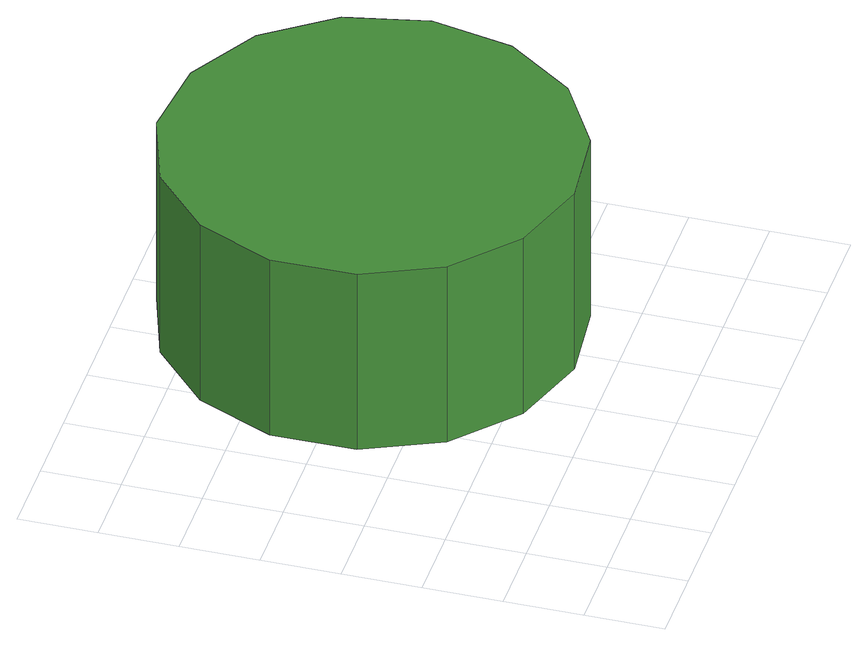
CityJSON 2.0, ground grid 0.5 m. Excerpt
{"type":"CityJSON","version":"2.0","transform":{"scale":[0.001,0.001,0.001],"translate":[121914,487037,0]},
"CityObjects":{
"tree1":{"type":"SolitaryVegetationObject","attributes":{"function":"something"},"geometry":[{"type":"MultiSurface","lod":"1","boundaries":[[[0,1,2,3,4,5,6,7,8,9,10,11,12,13,14]],[[15,16,17,18,19,20,21,22,23,24,25,26,27,28,29]],[[0,29,28,1]],[[1,28,27,2]],[[2,27,26,3]],[[3,26,25,4]],[[4,25,24,5]],[[5,24,23,6]],[[6,23,22,7]],[[7,22,21,8]],[[8,21,20,9]],[[9,20,19,10]],[[10,19,18,11]],[[11,18,17,12]],[[12,17,16,13]],[[13,16,15,14]],[[14,15,29,0]]]}]}
},
"vertices":[
[3292,2027,1469],[3180,2554,1469],[2863,2991,1469],[2396,3260,1469],[1859,3317,1469],[1346,3150,1469],[946,2789,1469],[726,2296,1469],[726,1757,1469],[946,1264,1469],[1346,904,1469],[1859,737,1469],[2396,793,1469],[2863,1063,1469],[3180,1499,1469],[3180,1499,179],[2863,1063,179],[2396,793,179],[1859,737,179],[1346,904,179],[946,1264,179],[726,1757,179],[726,2296,179],[946,2789,179],[1346,3150,179],[1859,3317,179],[2396,3260,179],[2863,2991,179],[3180,2554,179],[3292,2027,179]
]}
